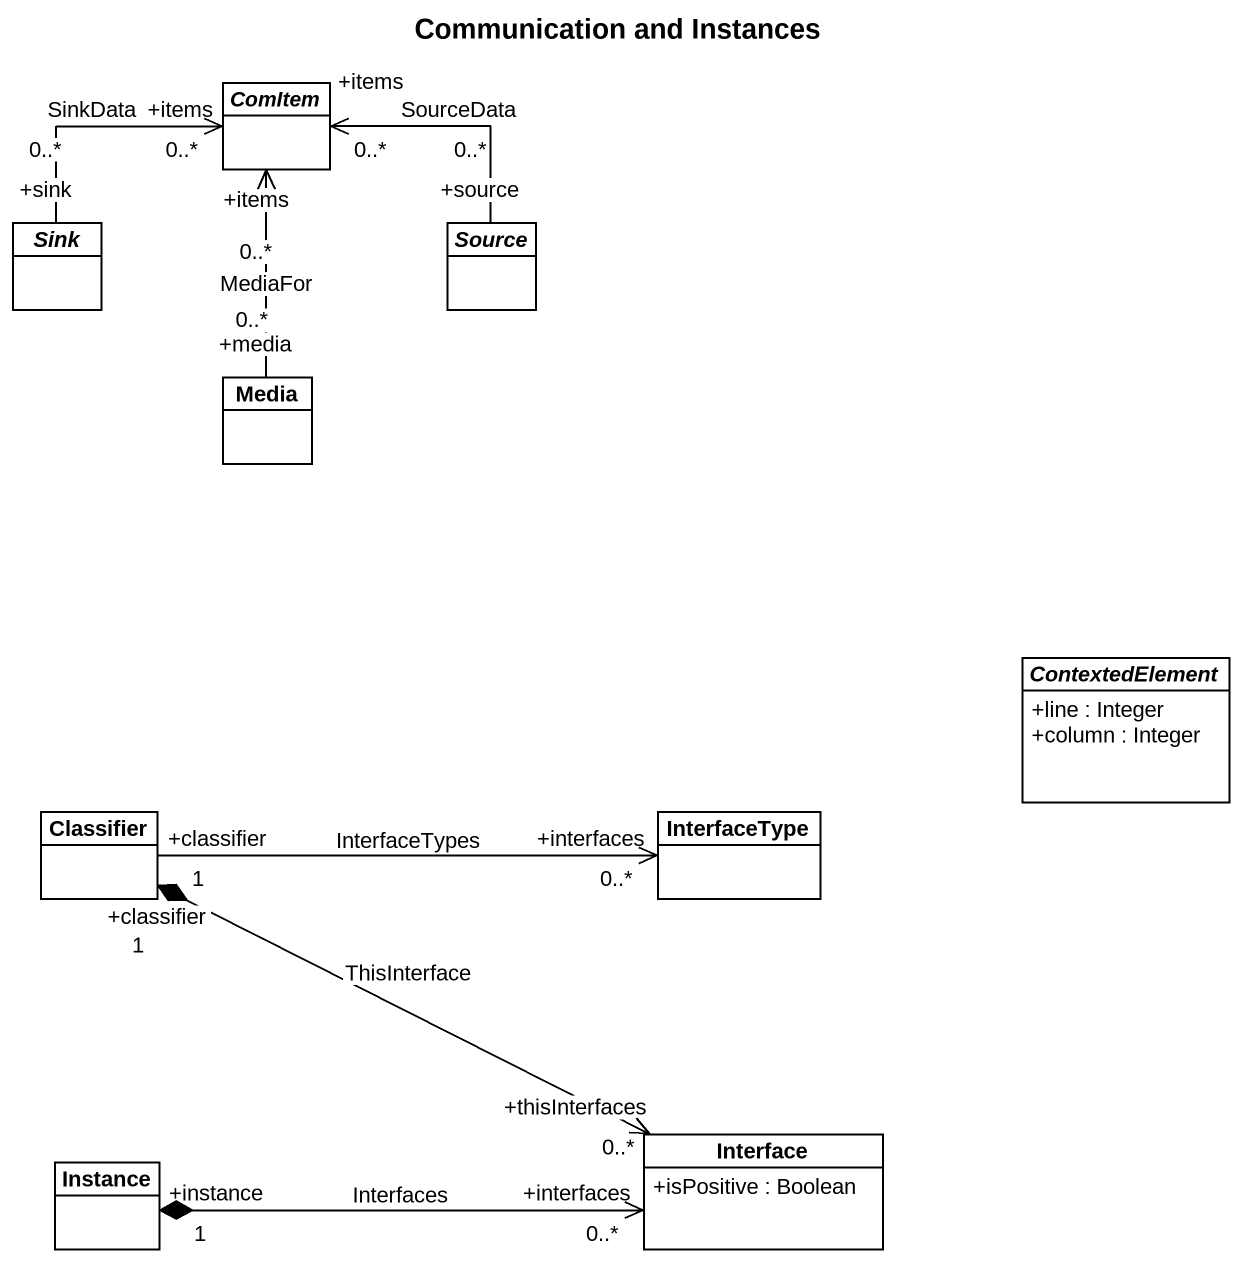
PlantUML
@startuml
title Communication and Instances
hide circle
hide empty members
skinparam classAttributeIconSize 0
abstract class ComItem
abstract class Sink
abstract class Source
class Media
abstract class ContextedElement {
  +line : Integer
  +column : Integer
}
class Classifier
class InterfaceType
class Instance
class "Interface" as Interface_ {
  +isPositive : Boolean
}
Sink "+sink\n0..*" -up-> "+items\n0..*" ComItem : SinkData
Source "+source\n0..*" -up-> "+items\n0..*" ComItem : SourceData
Media "+media\n0..*" -up-> "+items\n0..*" ComItem : MediaFor
Classifier "+classifier\n1" -right-> "+interfaces\n0..*" InterfaceType : InterfaceTypes
Classifier "+classifier\n1" *-right-> "+thisInterfaces\n0..*" Interface_ : ThisInterface
Instance "+instance\n1" *-right-> "+interfaces\n0..*" Interface_ : Interfaces
@enduml
